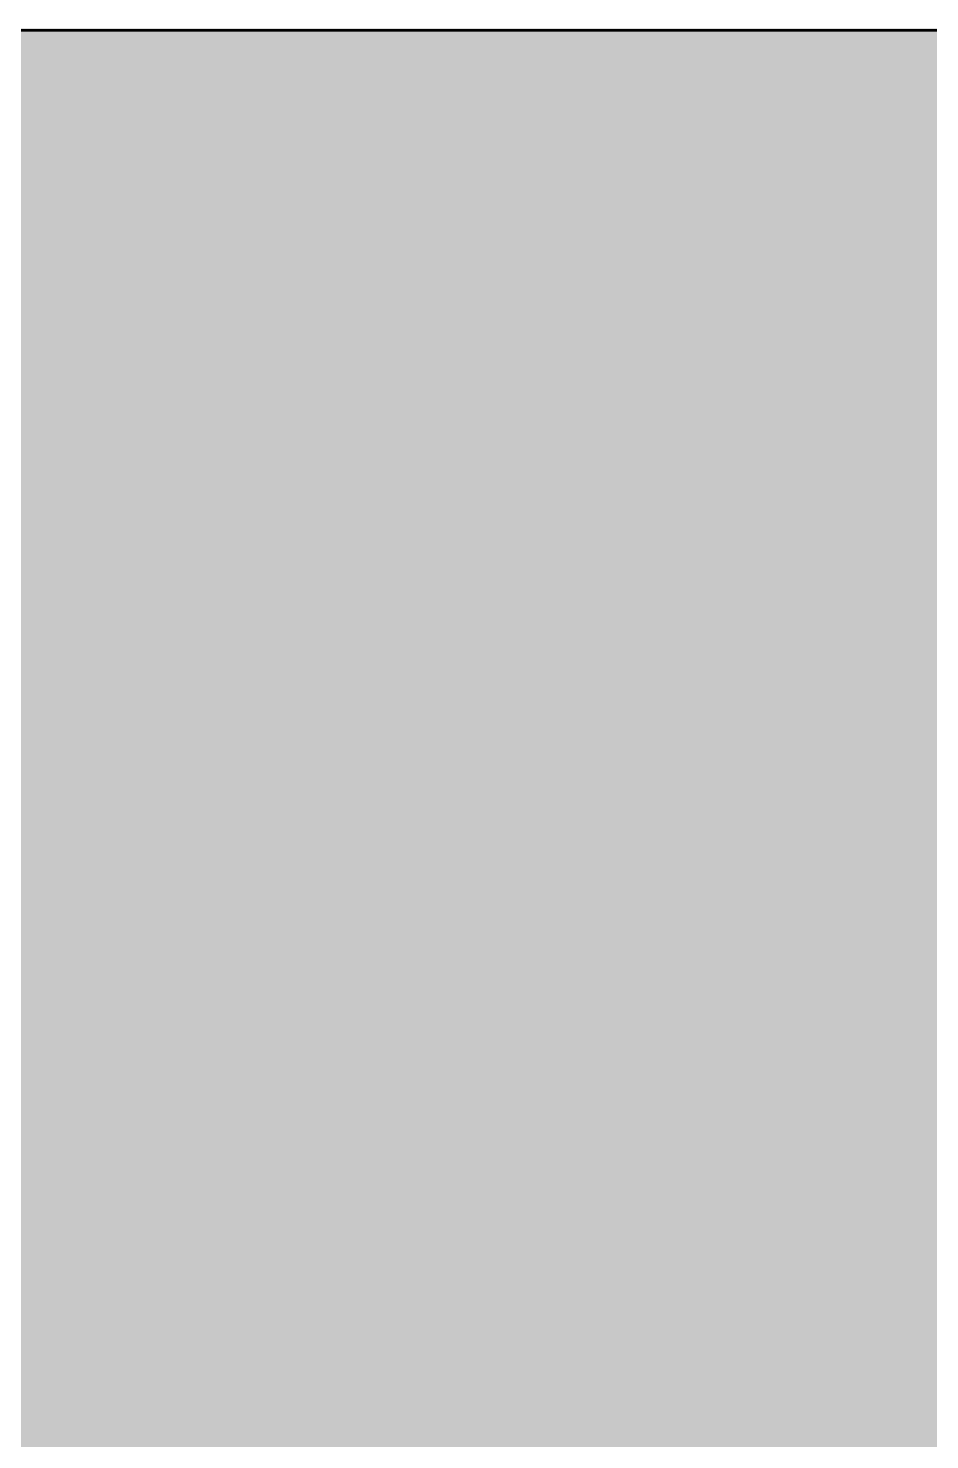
# Model space of a CAD drawing. Header units: millimetres. Extents: x -6059 to 111124, y -4267 to 4924.
# Drawn here: x 31665 to 32397, y 1195 to 2342 of the extents above; entities that cross this region are included whole.
import ezdxf

# ---------------------------------------------------------------- set-up
doc = ezdxf.new("R2010")
doc.units = ezdxf.units.MM
doc.layers.add('MODULE_ART', color=7, linetype='Continuous')
doc.layers.add('TANK', color=7, linetype='Continuous')

# ---------------------------------------------------------------- blocks, each defined once
blk = doc.blocks.new('atlancube_face')
at = {"true_color": 0x000000}
blk.add_solid([(-1.8, -1.8), (1151.8, -1.8), (-1.8, 781.8), (1151.8, 781.8)], dxfattribs=at)

msp = doc.modelspace()

# ---------------------------------------------------------------- linework, layer by layer
at = {"layer": 'TANK', "lineweight": 53}
msp.add_lwpolyline([(0, 0), (108100, 0), (108100, 2340), (0, 2340)], close=True, dxfattribs=at)

# ---------------------------------------------------------------- block references
at = {"layer": 'MODULE_ART'}
for p in [(31050, 1560), (32200, 1560), (31050, 780), (32200, 780)]:
    msp.add_blockref('atlancube_face', p, dxfattribs=at)

doc.saveas('drawing.dxf')
